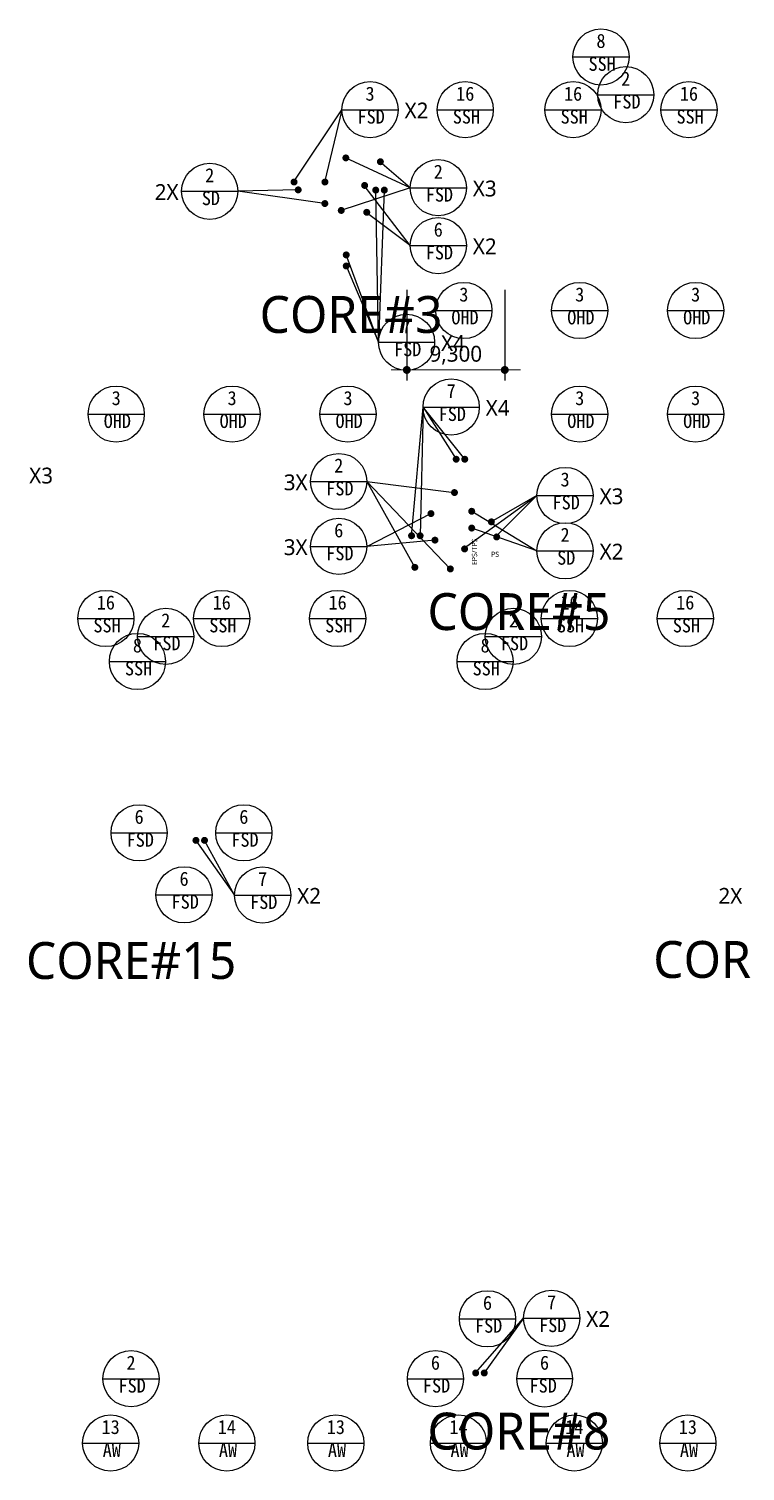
# Model space of a CAD drawing. Header units: millimetres. Extents: x 3479419 to 5579419, y 522746 to 3162891.
# Drawn here: x 4886082 to 4954080, y 2329275 to 2466144 of the extents above; entities that cross this region are included whole.
import ezdxf
from ezdxf.enums import TextEntityAlignment as Align

# ---------------------------------------------------------------- set-up
doc = ezdxf.new("R2010")
doc.units = ezdxf.units.MM
doc.layers.get('Defpoints').update_dxf_attribs({"color": 140})
for name, color, linetype, lineweight in [('A-MKXX-SYMB', 7, 'Continuous', 25), ('A-XXXX-SYMB', 7, 'Continuous', 25), ('A-XXXX-TXT2', 3, 'Continuous', 25)]:
    doc.layers.add(name, color=color, linetype=linetype, lineweight=lineweight)
doc.layers.add('A-XXXX-NPLT', color=144, linetype='Continuous', lineweight=15, plot=False)
doc.layers.add('AA-SYMB', color=1, linetype='Continuous')
doc.styles.add('HY울릉도L', font='')
doc.styles.add('돋움', font='')
doc.styles.add('돋음', font='')
doc.styles.add('맑은 고딕', font='malgun.ttf')
doc.styles.add('맑은고딕', font='malgun.ttf')
doc.styles.get('HY울릉도L').set_extended_font_data('HYwulM')
doc.styles.get('돋움').set_extended_font_data('DotumChe')
doc.styles.get('돋음').set_extended_font_data('Dotum')
doc.dimstyles.new('CDIM', dxfattribs={"dimtxt": 3, "dimasz": 1.5, "dimexe": 2, "dimexo": 1, "dimgap": 1, "dimtad": 1, "dimdec": 0, "dimrnd": 0.5, "dimzin": 0, "dimdsep": 32, "dimlunit": 6, "dimtxsty": 'HY울릉도L', "dimblk1": '_CIDOT', "dimblk2": '_CIDOT', "dimsah": 1, "dimcen": 5.5, "dimclrd": 2, "dimclre": 2, "dimclrt": 7, "dimadec": 0, "dimazin": 0, "dimtfac": 1, "dimtdec": 0, "dimtix": 1, "dimtmove": 2, "dimatfit": 1, "dimldrblk": '_CIDOT', "dimfxl": 1, "dimtolj": 1, "dimtzin": 0, "dimlwd": -1, "dimarcsym": 0})

# ---------------------------------------------------------------- blocks, each defined once
blk = doc.blocks.new('WINSYMBOL-flat-1')
at = {"layer": 'AA-SYMB', "color": 3}
blk.add_line((-1440, 0), (1440, 0), dxfattribs=at)
blk.add_circle((0, 0), 1440, dxfattribs=at)
at = {"layer": 'AA-SYMB', "style": '돋음'}
blk.add_attdef('0', text='', height=720, dxfattribs=at).set_placement((0, 246), align=Align.CENTER)
at = {"layer": 'AA-SYMB', "style": '돋음', "width": 0.95}
blk.add_attdef('FSD', text='', height=720, dxfattribs=at).set_placement((59, -927), align=Align.CENTER)
blk = doc.blocks.new('A$C425F3A2A')
at = {"layer": 'Defpoints', "style": '맑은고딕'}
for s, p in [('CORE#3', (185932, 144972)), ('CORE#5', (201868, 116772)), ('CORE#15', (166357, 83662)), ('CORE#16', (225905, 83762)), ('CORE#8', (201868, 39007))]:
    blk.add_text(s, height=3500, dxfattribs=at).set_placement(p, align=Align.BOTTOM_RIGHT)
blk = doc.blocks.new('_CIDOT')
at = {"color": 0, "linetype": 'ByBlock'}
blk.add_line((2, 0), (-1, 0), dxfattribs=at)
at = {"color": 0, "linetype": 'ByBlock', "const_width": 0.5}
blk.add_lwpolyline([(-0.25, 0, 1), (0.25, 0, 1)], format="xyb", close=True, dxfattribs=at)
blk = doc.blocks.new('*D73')
at = {"layer": 'A-XXXX-NPLT', "lineweight": -2, "transparency": 16777216}
for p, q in [((4921962, 2441391), (4921962, 2432775)), ((4931262, 2441391), (4931262, 2432775))]:
    blk.add_line(p, q, dxfattribs=at)
at = {"layer": 'A-XXXX-NPLT', "transparency": 16777216}
blk.add_line((4930512, 2433775), (4922712, 2433775), dxfattribs=at)
at = {"layer": 'Defpoints', "color": 0, "transparency": 16777216}
for p in [(4921962, 2441891), (4931262, 2441891), (4921962, 2433775)]:
    blk.add_point(p, dxfattribs=at)
at = {"layer": 'A-XXXX-NPLT', "transparency": 16777216, "xscale": 750, "yscale": 750, "zscale": 750, "rotation": 180}
blk.add_blockref('_CIDOT', (4921962, 2433775), dxfattribs=at)
at = {"layer": 'A-XXXX-NPLT', "transparency": 16777216, "xscale": 750, "yscale": 750, "zscale": 750}
blk.add_blockref('_CIDOT', (4931262, 2433775), dxfattribs=at)
at = {"layer": 'A-XXXX-NPLT', "color": 3, "transparency": 16777216, "insert": (4926612, 2435176), "char_height": 1500, "attachment_point": 5, "style": '맑은고딕'}
blk.add_mtext('\\A1;9,300', dxfattribs=at)
blk = doc.blocks.new('fsd7')
at = {"layer": 'A-MKXX-SYMB'}
h = blk.add_hatch(color=256, dxfattribs=at)
edge = h.paths.add_edge_path()
edge.add_arc((179593, 159571), 333, 0, 360)
h = blk.add_hatch(color=256, dxfattribs=at)
edge = h.paths.add_edge_path()
edge.add_arc((180408, 159571), 333, 0, 360)
h = blk.add_hatch(color=256, dxfattribs=at)
edge = h.paths.add_edge_path()
edge.add_arc((176793, 153421), 333, 0, 360)
h = blk.add_hatch(color=256, dxfattribs=at)
edge = h.paths.add_edge_path()
edge.add_arc((176793, 152371), 333, 0, 360)
h = blk.add_hatch(color=256, dxfattribs=at)
edge = h.paths.add_edge_path()
edge.add_arc((187228, 134031), 333, 0, 360)
h = blk.add_hatch(color=256, dxfattribs=at)
edge = h.paths.add_edge_path()
edge.add_arc((188043, 134031), 333, 0, 360)
h = blk.add_hatch(color=256, dxfattribs=at)
edge = h.paths.add_edge_path()
edge.add_arc((182993, 126771), 333, 0, 360)
h = blk.add_hatch(color=256, dxfattribs=at)
edge = h.paths.add_edge_path()
edge.add_arc((183808, 126771), 333, 0, 360)
h = blk.add_hatch(color=256, dxfattribs=at)
edge = h.paths.add_edge_path()
edge.add_arc((162524, 97864), 333, -180, 180)
h = blk.add_hatch(color=256, dxfattribs=at)
edge = h.paths.add_edge_path()
edge.add_arc((163339, 97864), 333, -180, 180)
h = blk.add_hatch(color=256, dxfattribs=at)
edge = h.paths.add_edge_path()
edge.add_arc((189078, 47321), 333, 180, 540, ccw=False)
h = blk.add_hatch(color=256, dxfattribs=at)
edge = h.paths.add_edge_path()
edge.add_arc((189893, 47321), 333, 180, 540, ccw=False)
at = {"layer": 'A-XXXX-SYMB'}
for points in [[(180408, 159571), (179851, 145126), (179593, 159571)], [(176793, 152371), (179851, 145126), (176793, 153421)], [(182993, 126771), (184086, 138980), (183808, 126771)], [(188043, 134031), (184086, 138980), (187228, 134031)], [(162524, 97864), (166187, 92671), (163339, 97864)], [(189078, 47321), (193619, 52513), (189893, 47321)]]:
    blk.add_lwpolyline(points, dxfattribs=at)
ref = blk.add_blockref('WINSYMBOL-flat-1', (182518, 145126), dxfattribs=dict(xscale=1.851851851790402, yscale=1.851851851790402, zscale=1.851851851790402))
ref.add_attrib('0', '7', dxfattribs={"layer": 'AA-SYMB', "color": 3, "height": 1333, "style": '돋움'}).set_placement((182518, 145582), align=Align.BOTTOM_CENTER)
ref.add_attrib('FSD', 'FSD', dxfattribs={"layer": 'AA-SYMB', "color": 3, "height": 1333.3, "style": '돋움'}).set_placement((182627, 143409), align=Align.BOTTOM_CENTER)
ref = blk.add_blockref('WINSYMBOL-flat-1', (186753, 138980), dxfattribs=dict(xscale=1.851851851790402, yscale=1.851851851790402, zscale=1.851851851790402))
ref.add_attrib('0', '7', dxfattribs={"layer": 'AA-SYMB', "color": 3, "height": 1333, "style": '돋움'}).set_placement((186753, 139435), align=Align.BOTTOM_CENTER)
ref.add_attrib('FSD', 'FSD', dxfattribs={"layer": 'AA-SYMB', "color": 3, "height": 1333.3, "style": '돋움'}).set_placement((186861, 137263), align=Align.BOTTOM_CENTER)
ref = blk.add_blockref('WINSYMBOL-flat-1', (168854, 92671), dxfattribs=dict(xscale=1.851851851790402, yscale=1.851851851790402, zscale=1.851851851790402))
ref.add_attrib('0', '7', dxfattribs={"layer": 'AA-SYMB', "color": 3, "height": 1333, "style": '돋움'}).set_placement((168854, 93127), align=Align.BOTTOM_CENTER)
ref.add_attrib('FSD', 'FSD', dxfattribs={"layer": 'AA-SYMB', "color": 3, "height": 1333.3, "style": '돋움'}).set_placement((168963, 90955), align=Align.BOTTOM_CENTER)
ref = blk.add_blockref('WINSYMBOL-flat-1', (196286, 52513), dxfattribs=dict(xscale=1.851851851790402, yscale=1.851851851790402, zscale=1.851851851790402))
ref.add_attrib('0', '7', dxfattribs={"layer": 'AA-SYMB', "color": 3, "height": 1333, "style": '돋움'}).set_placement((196286, 52969), align=Align.BOTTOM_CENTER)
ref.add_attrib('FSD', 'FSD', dxfattribs={"layer": 'AA-SYMB', "color": 3, "height": 1333.3, "style": '돋움'}).set_placement((196394, 50796), align=Align.BOTTOM_CENTER)
at = {"layer": 'A-XXXX-TXT2', "style": '맑은고딕'}
for s, p in [('X4', (186929, 144303)), ('X4', (191164, 138157)), ('X2', (173265, 91849)), ('2X', (213258, 91849)), ('X2', (200697, 51690))]:
    blk.add_text(s, height=1500, dxfattribs=at).set_placement(p, align=Align.CENTER)

msp = doc.modelspace()

# ---------------------------------------------------------------- hatches: boundary and pattern name
at = {"layer": 'A-MKXX-SYMB'}
h = msp.add_hatch(color=256, dxfattribs=at)
edge = h.paths.add_edge_path()
edge.add_arc((4916173.3, 2453898.5), 333.3, 0, 360)
h = msp.add_hatch(color=256, dxfattribs=at)
edge = h.paths.add_edge_path()
edge.add_arc((4919453.4, 2453533.5), 333.3, 0, 360)
h = msp.add_hatch(color=256, dxfattribs=at)
edge = h.paths.add_edge_path()
edge.add_arc((4911255.8, 2451609.5), 333.3, 0, 360)
h = msp.add_hatch(color=256, dxfattribs=at)
edge = h.paths.add_edge_path()
edge.add_arc((4914191.1, 2451609.5), 333.3, 0, 360)
h = msp.add_hatch(color=256, dxfattribs=at)
edge = h.paths.add_edge_path()
edge.add_arc((4917958.3, 2451283.5), 333.3, 0, 360)
h = msp.add_hatch(color=256, dxfattribs=at)
edge = h.paths.add_edge_path()
edge.add_arc((4911650.9, 2450864.1), 333.3, 0, 360)
h = msp.add_hatch(color=256, dxfattribs=at)
edge = h.paths.add_edge_path()
edge.add_arc((4914182.2, 2449566.5), 333.3, 0, 360)
h = msp.add_hatch(color=256, dxfattribs=at)
edge = h.paths.add_edge_path()
edge.add_arc((4915738.4, 2448912), 333.3, 0, 360)
h = msp.add_hatch(color=256, dxfattribs=at)
edge = h.paths.add_edge_path()
edge.add_arc((4918160.1, 2448734.9), 333.3, 0, 360)
h = msp.add_hatch(color=256, dxfattribs=at)
edge = h.paths.add_edge_path()
edge.add_arc((4926486, 2422141.3), 333.3, 0, 360)
h = msp.add_hatch(color=256, dxfattribs=at)
edge = h.paths.add_edge_path()
edge.add_arc((4924254.1, 2420144.2), 333.3, 0, 360)
h = msp.add_hatch(color=256, dxfattribs=at)
edge = h.paths.add_edge_path()
edge.add_arc((4928122.9, 2420365.2), 333.3, 0, 360)
h = msp.add_hatch(color=256, dxfattribs=at)
edge = h.paths.add_edge_path()
edge.add_arc((4928122.9, 2418767.3), 333.3, 0, 360)
h = msp.add_hatch(color=256, dxfattribs=at)
edge = h.paths.add_edge_path()
edge.add_arc((4929988, 2419360.5), 333.3, 0, 360)
h = msp.add_hatch(color=256, dxfattribs=at)
edge = h.paths.add_edge_path()
edge.add_arc((4924634, 2417626.3), 333.3, 0, 360)
h = msp.add_hatch(color=256, dxfattribs=at)
edge = h.paths.add_edge_path()
edge.add_arc((4927446.1, 2416791.2), 333.3, 0, 360)
h = msp.add_hatch(color=256, dxfattribs=at)
edge = h.paths.add_edge_path()
edge.add_arc((4930493.3, 2417926), 333.3, 0, 360)
h = msp.add_hatch(color=256, dxfattribs=at)
edge = h.paths.add_edge_path()
edge.add_arc((4922725, 2415043.7), 333.3, 0, 360)
h = msp.add_hatch(color=256, dxfattribs=at)
edge = h.paths.add_edge_path()
edge.add_arc((4926094.3, 2414893.7), 333.3, 0, 360)

# ---------------------------------------------------------------- linework, layer by layer
at = {"layer": 'A-XXXX-SYMB'}
for p, q in [((4922281.6, 2451065.7), (4916129.3, 2453888.8)), ((4922281.6, 2451065.7), (4919409.3, 2453523.8)), ((4911606.9, 2450854.4), (4905921.3, 2450729.7)), ((4914138.2, 2449556.8), (4905921.3, 2450729.7)), ((4922281.6, 2451065.7), (4915694.3, 2448902.2)), ((4922281.6, 2445574.9), (4917914.3, 2451273.8)), ((4922281.6, 2445574.9), (4918116.1, 2448725.2)), ((4918167, 2423183.8), (4926442, 2422131.6)), ((4934317.8, 2421861.1), (4929978.7, 2419360.5))]:
    msp.add_line(p, q, dxfattribs=at)
for points in [[(4911211.8, 2451599.8), (4915802.5, 2458468.7), (4914147.1, 2451599.8)], [(4926090.9, 2414890.2), (4918167, 2423183.8), (4922725, 2415043.7)], [(4927320.3, 2416791.2), (4934317.8, 2421861.1), (4930486.8, 2418032.7)], [(4924634, 2417626.3), (4918167, 2417031.1), (4924254.1, 2420144.2)], [(4928122.9, 2420365.2), (4934317.8, 2416608.9), (4928122.9, 2418767.3)]]:
    msp.add_lwpolyline(points, dxfattribs=at)

# ---------------------------------------------------------------- block references
msp.add_blockref('fsd7', (4739418.8, 2291270.6))
ref = msp.add_blockref('WINSYMBOL-flat-1', (4940392.5, 2463477.7), dxfattribs=dict(xscale=1.851851851790402, yscale=1.851851851790402, zscale=1.851851851790402))
ref.add_attrib('0', '8', dxfattribs={"layer": 'AA-SYMB', "color": 3, "height": 1333.3, "style": '돋움'}).set_placement((4940392.5, 2463933.3), align=Align.BOTTOM_CENTER)
ref.add_attrib('FSD', 'SSH', dxfattribs={"layer": 'AA-SYMB', "color": 3, "height": 1333.33, "style": '돋움'}).set_placement((4940500.9, 2461760.9), align=Align.BOTTOM_CENTER)
ref = msp.add_blockref('WINSYMBOL-flat-1', (4942747.4, 2459896.4), dxfattribs=dict(xscale=1.851851851790402, yscale=1.851851851790402, zscale=1.851851851790402))
ref.add_attrib('0', '2', dxfattribs={"layer": 'AA-SYMB', "color": 3, "height": 1333.3, "style": '돋움'}).set_placement((4942747.4, 2460352), align=Align.BOTTOM_CENTER)
ref.add_attrib('FSD', 'FSD', dxfattribs={"layer": 'AA-SYMB', "color": 3, "height": 1333.33, "style": '돋움'}).set_placement((4942855.8, 2458179.6), align=Align.BOTTOM_CENTER)
ref = msp.add_blockref('WINSYMBOL-flat-1', (4918469.2, 2458468.7), dxfattribs=dict(xscale=1.851851851790402, yscale=1.851851851790402, zscale=1.851851851790402))
ref.add_attrib('0', '3', dxfattribs={"layer": 'AA-SYMB', "color": 3, "height": 1333.3, "style": '돋움'}).set_placement((4918469.2, 2458924.3), align=Align.BOTTOM_CENTER)
ref.add_attrib('FSD', 'FSD', dxfattribs={"layer": 'AA-SYMB', "color": 3, "height": 1333.33, "style": '돋움'}).set_placement((4918577.6, 2456751.9), align=Align.BOTTOM_CENTER)
ref = msp.add_blockref('WINSYMBOL-flat-1', (4927507.5, 2458468.7), dxfattribs=dict(xscale=1.851851851790402, yscale=1.851851851790402, zscale=1.851851851790402))
ref.add_attrib('0', '16', dxfattribs={"layer": 'AA-SYMB', "color": 3, "height": 1333.33, "style": '돋움'}).set_placement((4927507.5, 2458924.3), align=Align.BOTTOM_CENTER)
ref.add_attrib('FSD', 'SSH', dxfattribs={"layer": 'AA-SYMB', "color": 3, "height": 1333.33, "style": '돋움'}).set_placement((4927616, 2456751.9), align=Align.BOTTOM_CENTER)
ref = msp.add_blockref('WINSYMBOL-flat-1', (4937743.4, 2458468.7), dxfattribs=dict(xscale=1.851851851790402, yscale=1.851851851790402, zscale=1.851851851790402))
ref.add_attrib('0', '16', dxfattribs={"layer": 'AA-SYMB', "color": 3, "height": 1333.33, "style": '돋움'}).set_placement((4937743.4, 2458924.3), align=Align.BOTTOM_CENTER)
ref.add_attrib('FSD', 'SSH', dxfattribs={"layer": 'AA-SYMB', "color": 3, "height": 1333.33, "style": '돋움'}).set_placement((4937851.8, 2456751.9), align=Align.BOTTOM_CENTER)
ref = msp.add_blockref('WINSYMBOL-flat-1', (4948743.4, 2458468.7), dxfattribs=dict(xscale=1.851851851790402, yscale=1.851851851790402, zscale=1.851851851790402))
ref.add_attrib('0', '16', dxfattribs={"layer": 'AA-SYMB', "color": 3, "height": 1333.33, "style": '돋움'}).set_placement((4948743.4, 2458924.3), align=Align.BOTTOM_CENTER)
ref.add_attrib('FSD', 'SSH', dxfattribs={"layer": 'AA-SYMB', "color": 3, "height": 1333.33, "style": '돋움'}).set_placement((4948851.8, 2456751.9), align=Align.BOTTOM_CENTER)
ref = msp.add_blockref('WINSYMBOL-flat-1', (4903254.6, 2450729.7), dxfattribs=dict(xscale=1.851851851790402, yscale=1.851851851790402, zscale=1.851851851790402))
ref.add_attrib('0', '2', dxfattribs={"layer": 'AA-SYMB', "color": 3, "height": 1333.3, "style": '돋움'}).set_placement((4903254.6, 2451185.3), align=Align.BOTTOM_CENTER)
ref.add_attrib('FSD', 'SD', dxfattribs={"layer": 'AA-SYMB', "color": 3, "height": 1333.33, "style": '돋움'}).set_placement((4903363, 2449012.9), align=Align.BOTTOM_CENTER)
ref = msp.add_blockref('WINSYMBOL-flat-1', (4924948.3, 2451065.7), dxfattribs=dict(xscale=1.851851851790402, yscale=1.851851851790402, zscale=1.851851851790402))
ref.add_attrib('0', '2', dxfattribs={"layer": 'AA-SYMB', "color": 3, "height": 1333.3, "style": '돋움'}).set_placement((4924948.3, 2451521.3), align=Align.BOTTOM_CENTER)
ref.add_attrib('FSD', 'FSD', dxfattribs={"layer": 'AA-SYMB', "color": 3, "height": 1333.33, "style": '돋움'}).set_placement((4925056.7, 2449348.9), align=Align.BOTTOM_CENTER)
ref = msp.add_blockref('WINSYMBOL-flat-1', (4924948.3, 2445574.9), dxfattribs=dict(xscale=1.851851851790402, yscale=1.851851851790402, zscale=1.851851851790402))
ref.add_attrib('0', '6', dxfattribs={"layer": 'AA-SYMB', "color": 3, "height": 1333.3, "style": '돋움'}).set_placement((4924948.3, 2446030.5), align=Align.BOTTOM_CENTER)
ref.add_attrib('FSD', 'FSD', dxfattribs={"layer": 'AA-SYMB', "color": 3, "height": 1333.33, "style": '돋움'}).set_placement((4925056.7, 2443858.1), align=Align.BOTTOM_CENTER)
ref = msp.add_blockref('WINSYMBOL-flat-1', (4927376, 2439413.8), dxfattribs=dict(xscale=1.851851851790402, yscale=1.851851851790402, zscale=1.851851851790402))
ref.add_attrib('0', '3', dxfattribs={"layer": 'AA-SYMB', "color": 3, "height": 1333.3, "style": '돋움'}).set_placement((4927376, 2439869.4), align=Align.BOTTOM_CENTER)
ref.add_attrib('FSD', 'OHD', dxfattribs={"layer": 'AA-SYMB', "color": 3, "height": 1333.33, "style": '돋움'}).set_placement((4927484.4, 2437697), align=Align.BOTTOM_CENTER)
ref = msp.add_blockref('WINSYMBOL-flat-1', (4938376, 2439413.8), dxfattribs=dict(xscale=1.851851851790402, yscale=1.851851851790402, zscale=1.851851851790402))
ref.add_attrib('0', '3', dxfattribs={"layer": 'AA-SYMB', "color": 3, "height": 1333.3, "style": '돋움'}).set_placement((4938376, 2439869.4), align=Align.BOTTOM_CENTER)
ref.add_attrib('FSD', 'OHD', dxfattribs={"layer": 'AA-SYMB', "color": 3, "height": 1333.33, "style": '돋움'}).set_placement((4938484.4, 2437697), align=Align.BOTTOM_CENTER)
ref = msp.add_blockref('WINSYMBOL-flat-1', (4949376, 2439413.8), dxfattribs=dict(xscale=1.851851851790402, yscale=1.851851851790402, zscale=1.851851851790402))
ref.add_attrib('0', '3', dxfattribs={"layer": 'AA-SYMB', "color": 3, "height": 1333.3, "style": '돋움'}).set_placement((4949376, 2439869.4), align=Align.BOTTOM_CENTER)
ref.add_attrib('FSD', 'OHD', dxfattribs={"layer": 'AA-SYMB', "color": 3, "height": 1333.33, "style": '돋움'}).set_placement((4949484.4, 2437697), align=Align.BOTTOM_CENTER)
ref = msp.add_blockref('WINSYMBOL-flat-1', (4894376, 2429583.4), dxfattribs=dict(xscale=1.851851851790402, yscale=1.851851851790402, zscale=1.851851851790402))
ref.add_attrib('0', '3', dxfattribs={"layer": 'AA-SYMB', "color": 3, "height": 1333.3, "style": '돋움'}).set_placement((4894376, 2430039), align=Align.BOTTOM_CENTER)
ref.add_attrib('FSD', 'OHD', dxfattribs={"layer": 'AA-SYMB', "color": 3, "height": 1333.33, "style": '돋움'}).set_placement((4894484.4, 2427866.6), align=Align.BOTTOM_CENTER)
ref = msp.add_blockref('WINSYMBOL-flat-1', (4905376, 2429583.4), dxfattribs=dict(xscale=1.851851851790402, yscale=1.851851851790402, zscale=1.851851851790402))
ref.add_attrib('0', '3', dxfattribs={"layer": 'AA-SYMB', "color": 3, "height": 1333.3, "style": '돋움'}).set_placement((4905376, 2430039), align=Align.BOTTOM_CENTER)
ref.add_attrib('FSD', 'OHD', dxfattribs={"layer": 'AA-SYMB', "color": 3, "height": 1333.33, "style": '돋움'}).set_placement((4905484.4, 2427866.6), align=Align.BOTTOM_CENTER)
ref = msp.add_blockref('WINSYMBOL-flat-1', (4916376, 2429583.4), dxfattribs=dict(xscale=1.851851851790402, yscale=1.851851851790402, zscale=1.851851851790402))
ref.add_attrib('0', '3', dxfattribs={"layer": 'AA-SYMB', "color": 3, "height": 1333.3, "style": '돋움'}).set_placement((4916376, 2430039), align=Align.BOTTOM_CENTER)
ref.add_attrib('FSD', 'OHD', dxfattribs={"layer": 'AA-SYMB', "color": 3, "height": 1333.33, "style": '돋움'}).set_placement((4916484.4, 2427866.6), align=Align.BOTTOM_CENTER)
ref = msp.add_blockref('WINSYMBOL-flat-1', (4938376, 2429583.4), dxfattribs=dict(xscale=1.851851851790402, yscale=1.851851851790402, zscale=1.851851851790402))
ref.add_attrib('0', '3', dxfattribs={"layer": 'AA-SYMB', "color": 3, "height": 1333.3, "style": '돋움'}).set_placement((4938376, 2430039), align=Align.BOTTOM_CENTER)
ref.add_attrib('FSD', 'OHD', dxfattribs={"layer": 'AA-SYMB', "color": 3, "height": 1333.33, "style": '돋움'}).set_placement((4938484.4, 2427866.6), align=Align.BOTTOM_CENTER)
ref = msp.add_blockref('WINSYMBOL-flat-1', (4949376, 2429583.4), dxfattribs=dict(xscale=1.851851851790402, yscale=1.851851851790402, zscale=1.851851851790402))
ref.add_attrib('0', '3', dxfattribs={"layer": 'AA-SYMB', "color": 3, "height": 1333.3, "style": '돋움'}).set_placement((4949376, 2430039), align=Align.BOTTOM_CENTER)
ref.add_attrib('FSD', 'OHD', dxfattribs={"layer": 'AA-SYMB', "color": 3, "height": 1333.33, "style": '돋움'}).set_placement((4949484.4, 2427866.6), align=Align.BOTTOM_CENTER)
ref = msp.add_blockref('WINSYMBOL-flat-1', (4915500.3, 2423183.8), dxfattribs=dict(xscale=1.851851851790402, yscale=1.851851851790402, zscale=1.851851851790402))
ref.add_attrib('0', '2', dxfattribs={"layer": 'AA-SYMB', "color": 3, "height": 1333.3, "style": '돋움'}).set_placement((4915500.3, 2423639.4), align=Align.BOTTOM_CENTER)
ref.add_attrib('FSD', 'FSD', dxfattribs={"layer": 'AA-SYMB', "color": 3, "height": 1333.33, "style": '돋움'}).set_placement((4915608.8, 2421467), align=Align.BOTTOM_CENTER)
ref = msp.add_blockref('WINSYMBOL-flat-1', (4936984.5, 2421861.1), dxfattribs=dict(xscale=1.851851851790402, yscale=1.851851851790402, zscale=1.851851851790402))
ref.add_attrib('0', '3', dxfattribs={"layer": 'AA-SYMB', "color": 3, "height": 1333.3, "style": '돋움'}).set_placement((4936984.5, 2422316.7), align=Align.BOTTOM_CENTER)
ref.add_attrib('FSD', 'FSD', dxfattribs={"layer": 'AA-SYMB', "color": 3, "height": 1333.33, "style": '돋움'}).set_placement((4937092.9, 2420144.3), align=Align.BOTTOM_CENTER)
ref = msp.add_blockref('WINSYMBOL-flat-1', (4915500.3, 2417031.1), dxfattribs=dict(xscale=1.851851851790402, yscale=1.851851851790402, zscale=1.851851851790402))
ref.add_attrib('0', '6', dxfattribs={"layer": 'AA-SYMB', "color": 3, "height": 1333.3, "style": '돋움'}).set_placement((4915500.3, 2417486.7), align=Align.BOTTOM_CENTER)
ref.add_attrib('FSD', 'FSD', dxfattribs={"layer": 'AA-SYMB', "color": 3, "height": 1333.33, "style": '돋움'}).set_placement((4915608.8, 2415314.3), align=Align.BOTTOM_CENTER)
ref = msp.add_blockref('WINSYMBOL-flat-1', (4936984.5, 2416608.9), dxfattribs=dict(xscale=1.851851851790402, yscale=1.851851851790402, zscale=1.851851851790402))
ref.add_attrib('0', '2', dxfattribs={"layer": 'AA-SYMB', "color": 3, "height": 1333.3, "style": '돋움'}).set_placement((4936984.5, 2417064.5), align=Align.BOTTOM_CENTER)
ref.add_attrib('FSD', 'SD', dxfattribs={"layer": 'AA-SYMB', "color": 3, "height": 1333.33, "style": '돋움'}).set_placement((4937092.9, 2414892.1), align=Align.BOTTOM_CENTER)
ref = msp.add_blockref('WINSYMBOL-flat-1', (4893393.3, 2410186.7), dxfattribs=dict(xscale=1.851851851790402, yscale=1.851851851790402, zscale=1.851851851790402))
ref.add_attrib('0', '16', dxfattribs={"layer": 'AA-SYMB', "color": 3, "height": 1333.33, "style": '돋움'}).set_placement((4893393.3, 2410642.3), align=Align.BOTTOM_CENTER)
ref.add_attrib('FSD', 'SSH', dxfattribs={"layer": 'AA-SYMB', "color": 3, "height": 1333.33, "style": '돋움'}).set_placement((4893501.8, 2408469.9), align=Align.BOTTOM_CENTER)
ref = msp.add_blockref('WINSYMBOL-flat-1', (4904393.3, 2410186.7), dxfattribs=dict(xscale=1.851851851790402, yscale=1.851851851790402, zscale=1.851851851790402))
ref.add_attrib('0', '16', dxfattribs={"layer": 'AA-SYMB', "color": 3, "height": 1333.33, "style": '돋움'}).set_placement((4904393.3, 2410642.3), align=Align.BOTTOM_CENTER)
ref.add_attrib('FSD', 'SSH', dxfattribs={"layer": 'AA-SYMB', "color": 3, "height": 1333.33, "style": '돋움'}).set_placement((4904501.8, 2408469.9), align=Align.BOTTOM_CENTER)
ref = msp.add_blockref('WINSYMBOL-flat-1', (4915393.3, 2410186.7), dxfattribs=dict(xscale=1.851851851790402, yscale=1.851851851790402, zscale=1.851851851790402))
ref.add_attrib('0', '16', dxfattribs={"layer": 'AA-SYMB', "color": 3, "height": 1333.33, "style": '돋움'}).set_placement((4915393.3, 2410642.3), align=Align.BOTTOM_CENTER)
ref.add_attrib('FSD', 'SSH', dxfattribs={"layer": 'AA-SYMB', "color": 3, "height": 1333.33, "style": '돋움'}).set_placement((4915501.8, 2408469.9), align=Align.BOTTOM_CENTER)
ref = msp.add_blockref('WINSYMBOL-flat-1', (4937393.3, 2410186.7), dxfattribs=dict(xscale=1.851851851790402, yscale=1.851851851790402, zscale=1.851851851790402))
ref.add_attrib('0', '16', dxfattribs={"layer": 'AA-SYMB', "color": 3, "height": 1333.33, "style": '돋움'}).set_placement((4937393.3, 2410642.3), align=Align.BOTTOM_CENTER)
ref.add_attrib('FSD', 'SSH', dxfattribs={"layer": 'AA-SYMB', "color": 3, "height": 1333.33, "style": '돋움'}).set_placement((4937501.8, 2408469.9), align=Align.BOTTOM_CENTER)
ref = msp.add_blockref('WINSYMBOL-flat-1', (4948393.3, 2410186.7), dxfattribs=dict(xscale=1.851851851790402, yscale=1.851851851790402, zscale=1.851851851790402))
ref.add_attrib('0', '16', dxfattribs={"layer": 'AA-SYMB', "color": 3, "height": 1333.33, "style": '돋움'}).set_placement((4948393.3, 2410642.3), align=Align.BOTTOM_CENTER)
ref.add_attrib('FSD', 'SSH', dxfattribs={"layer": 'AA-SYMB', "color": 3, "height": 1333.33, "style": '돋움'}).set_placement((4948501.8, 2408469.9), align=Align.BOTTOM_CENTER)
ref = msp.add_blockref('WINSYMBOL-flat-1', (4899078, 2408489.4), dxfattribs=dict(xscale=1.851851851790402, yscale=1.851851851790402, zscale=1.851851851790402))
ref.add_attrib('0', '2', dxfattribs={"layer": 'AA-SYMB', "color": 3, "height": 1333.3, "style": '돋움'}).set_placement((4899078, 2408945), align=Align.BOTTOM_CENTER)
ref.add_attrib('FSD', 'FSD', dxfattribs={"layer": 'AA-SYMB', "color": 3, "height": 1333.33, "style": '돋움'}).set_placement((4899186.5, 2406772.6), align=Align.BOTTOM_CENTER)
ref = msp.add_blockref('WINSYMBOL-flat-1', (4932078, 2408489.4), dxfattribs=dict(xscale=1.851851851790402, yscale=1.851851851790402, zscale=1.851851851790402))
ref.add_attrib('0', '2', dxfattribs={"layer": 'AA-SYMB', "color": 3, "height": 1333.3, "style": '돋움'}).set_placement((4932078, 2408945), align=Align.BOTTOM_CENTER)
ref.add_attrib('FSD', 'FSD', dxfattribs={"layer": 'AA-SYMB', "color": 3, "height": 1333.33, "style": '돋움'}).set_placement((4932186.5, 2406772.6), align=Align.BOTTOM_CENTER)
ref = msp.add_blockref('WINSYMBOL-flat-1', (4896392.5, 2406107.6), dxfattribs=dict(xscale=1.851851851790402, yscale=1.851851851790402, zscale=1.851851851790402))
ref.add_attrib('0', '8', dxfattribs={"layer": 'AA-SYMB', "color": 3, "height": 1333.3, "style": '돋움'}).set_placement((4896392.5, 2406563.2), align=Align.BOTTOM_CENTER)
ref.add_attrib('FSD', 'SSH', dxfattribs={"layer": 'AA-SYMB', "color": 3, "height": 1333.33, "style": '돋움'}).set_placement((4896500.9, 2404390.8), align=Align.BOTTOM_CENTER)
ref = msp.add_blockref('WINSYMBOL-flat-1', (4929392.5, 2406107.6), dxfattribs=dict(xscale=1.851851851790402, yscale=1.851851851790402, zscale=1.851851851790402))
ref.add_attrib('0', '8', dxfattribs={"layer": 'AA-SYMB', "color": 3, "height": 1333.3, "style": '돋움'}).set_placement((4929392.5, 2406563.2), align=Align.BOTTOM_CENTER)
ref.add_attrib('FSD', 'SSH', dxfattribs={"layer": 'AA-SYMB', "color": 3, "height": 1333.33, "style": '돋움'}).set_placement((4929500.9, 2404390.8), align=Align.BOTTOM_CENTER)
ref = msp.add_blockref('WINSYMBOL-flat-1', (4896552.8, 2389846.6), dxfattribs=dict(xscale=1.851851851790402, yscale=1.851851851790402, zscale=1.851851851790402))
ref.add_attrib('0', '6', dxfattribs={"layer": 'AA-SYMB', "color": 3, "height": 1333.3, "style": '돋움'}).set_placement((4896552.8, 2390302.2), align=Align.BOTTOM_CENTER)
ref.add_attrib('FSD', 'FSD', dxfattribs={"layer": 'AA-SYMB', "color": 3, "height": 1333.33, "style": '돋움'}).set_placement((4896661.2, 2388129.8), align=Align.BOTTOM_CENTER)
ref = msp.add_blockref('WINSYMBOL-flat-1', (4906490.1, 2389846.6), dxfattribs=dict(xscale=1.851851851790402, yscale=1.851851851790402, zscale=1.851851851790402))
ref.add_attrib('0', '6', dxfattribs={"layer": 'AA-SYMB', "color": 3, "height": 1333.3, "style": '돋움'}).set_placement((4906490.1, 2390302.2), align=Align.BOTTOM_CENTER)
ref.add_attrib('FSD', 'FSD', dxfattribs={"layer": 'AA-SYMB', "color": 3, "height": 1333.33, "style": '돋움'}).set_placement((4906598.5, 2388129.8), align=Align.BOTTOM_CENTER)
ref = msp.add_blockref('WINSYMBOL-flat-1', (4900819.2, 2383966.8), dxfattribs=dict(xscale=1.851851851790402, yscale=1.851851851790402, zscale=1.851851851790402))
ref.add_attrib('0', '6', dxfattribs={"layer": 'AA-SYMB', "color": 3, "height": 1333.3, "style": '돋움'}).set_placement((4900819.2, 2384422.5), align=Align.BOTTOM_CENTER)
ref.add_attrib('FSD', 'FSD', dxfattribs={"layer": 'AA-SYMB', "color": 3, "height": 1333.33, "style": '돋움'}).set_placement((4900927.7, 2382250.1), align=Align.BOTTOM_CENTER)
ref = msp.add_blockref('WINSYMBOL-flat-1', (4929620.6, 2343729.6), dxfattribs=dict(xscale=1.851851851790402, yscale=1.851851851790402, zscale=1.851851851790402))
ref.add_attrib('0', '6', dxfattribs={"layer": 'AA-SYMB', "color": 3, "height": 1333.3, "style": '돋움'}).set_placement((4929620.6, 2344185.2), align=Align.BOTTOM_CENTER)
ref.add_attrib('FSD', 'FSD', dxfattribs={"layer": 'AA-SYMB', "color": 3, "height": 1333.33, "style": '돋움'}).set_placement((4929729, 2342012.8), align=Align.BOTTOM_CENTER)
ref = msp.add_blockref('WINSYMBOL-flat-1', (4895781.4, 2338046.2), dxfattribs=dict(xscale=1.851851851790402, yscale=1.851851851790402, zscale=1.851851851790402))
ref.add_attrib('0', '2', dxfattribs={"layer": 'AA-SYMB', "color": 3, "height": 1333.3, "style": '돋움'}).set_placement((4895781.4, 2338501.9), align=Align.BOTTOM_CENTER)
ref.add_attrib('FSD', 'FSD', dxfattribs={"layer": 'AA-SYMB', "color": 3, "height": 1333.33, "style": '돋움'}).set_placement((4895889.9, 2336329.5), align=Align.BOTTOM_CENTER)
ref = msp.add_blockref('WINSYMBOL-flat-1', (4924680.2, 2338046.2), dxfattribs=dict(xscale=1.851851851790402, yscale=1.851851851790402, zscale=1.851851851790402))
ref.add_attrib('0', '6', dxfattribs={"layer": 'AA-SYMB', "color": 3, "height": 1333.3, "style": '돋움'}).set_placement((4924680.2, 2338501.9), align=Align.BOTTOM_CENTER)
ref.add_attrib('FSD', 'FSD', dxfattribs={"layer": 'AA-SYMB', "color": 3, "height": 1333.33, "style": '돋움'}).set_placement((4924788.6, 2336329.5), align=Align.BOTTOM_CENTER)
ref = msp.add_blockref('WINSYMBOL-flat-1', (4935038.9, 2338046.2), dxfattribs=dict(xscale=-1.851851851790402, yscale=1.851851851790402, zscale=1.851851851790402))
ref.add_attrib('0', '6', dxfattribs={"layer": 'AA-SYMB', "color": 3, "height": 1333.3, "style": '돋움'}).set_placement((4935033.5, 2338501.9), align=Align.BOTTOM_CENTER)
ref.add_attrib('FSD', 'FSD', dxfattribs={"layer": 'AA-SYMB', "color": 3, "height": 1333.33, "style": '돋움'}).set_placement((4934907.3, 2336329.5), align=Align.BOTTOM_CENTER)
ref = msp.add_blockref('WINSYMBOL-flat-1', (4893847.3, 2331941.6), dxfattribs=dict(xscale=1.851851851790402, yscale=1.851851851790402, zscale=1.851851851790402))
ref.add_attrib('0', '13', dxfattribs={"layer": 'AA-SYMB', "color": 3, "height": 1333.33, "style": '돋움'}).set_placement((4893847.3, 2332397.2), align=Align.BOTTOM_CENTER)
ref.add_attrib('FSD', 'AW', dxfattribs={"layer": 'AA-SYMB', "color": 3, "height": 1333.33, "style": '돋움'}).set_placement((4893955.7, 2330224.8), align=Align.BOTTOM_CENTER)
ref = msp.add_blockref('WINSYMBOL-flat-1', (4904879, 2331941.6), dxfattribs=dict(xscale=1.851851851790402, yscale=1.851851851790402, zscale=1.851851851790402))
ref.add_attrib('0', '14', dxfattribs={"layer": 'AA-SYMB', "color": 3, "height": 1333.33, "style": '돋움'}).set_placement((4904879, 2332397.2), align=Align.BOTTOM_CENTER)
ref.add_attrib('FSD', 'AW', dxfattribs={"layer": 'AA-SYMB', "color": 3, "height": 1333.33, "style": '돋움'}).set_placement((4904987.4, 2330224.8), align=Align.BOTTOM_CENTER)
ref = msp.add_blockref('WINSYMBOL-flat-1', (4915224.4, 2331941.6), dxfattribs=dict(xscale=1.851851851790402, yscale=1.851851851790402, zscale=1.851851851790402))
ref.add_attrib('0', '13', dxfattribs={"layer": 'AA-SYMB', "color": 3, "height": 1333.33, "style": '돋움'}).set_placement((4915224.4, 2332397.2), align=Align.BOTTOM_CENTER)
ref.add_attrib('FSD', 'AW', dxfattribs={"layer": 'AA-SYMB', "color": 3, "height": 1333.33, "style": '돋움'}).set_placement((4915332.9, 2330224.8), align=Align.BOTTOM_CENTER)
ref = msp.add_blockref('WINSYMBOL-flat-1', (4926863.3, 2331941.6), dxfattribs=dict(xscale=1.851851851790402, yscale=1.851851851790402, zscale=1.851851851790402))
ref.add_attrib('0', '14', dxfattribs={"layer": 'AA-SYMB', "color": 3, "height": 1333.33, "style": '돋움'}).set_placement((4926863.3, 2332397.2), align=Align.BOTTOM_CENTER)
ref.add_attrib('FSD', 'AW', dxfattribs={"layer": 'AA-SYMB', "color": 3, "height": 1333.33, "style": '돋움'}).set_placement((4926971.7, 2330224.8), align=Align.BOTTOM_CENTER)
ref = msp.add_blockref('WINSYMBOL-flat-1', (4937863.3, 2331941.6), dxfattribs=dict(xscale=1.851851851790402, yscale=1.851851851790402, zscale=1.851851851790402))
ref.add_attrib('0', '14', dxfattribs={"layer": 'AA-SYMB', "color": 3, "height": 1333.33, "style": '돋움'}).set_placement((4937863.3, 2332397.2), align=Align.BOTTOM_CENTER)
ref.add_attrib('FSD', 'AW', dxfattribs={"layer": 'AA-SYMB', "color": 3, "height": 1333.33, "style": '돋움'}).set_placement((4937971.7, 2330224.8), align=Align.BOTTOM_CENTER)
ref = msp.add_blockref('WINSYMBOL-flat-1', (4948640, 2331941.6), dxfattribs=dict(xscale=1.851851851790402, yscale=1.851851851790402, zscale=1.851851851790402))
ref.add_attrib('0', '13', dxfattribs={"layer": 'AA-SYMB', "color": 3, "height": 1333.33, "style": '돋움'}).set_placement((4948640, 2332397.2), align=Align.BOTTOM_CENTER)
ref.add_attrib('FSD', 'AW', dxfattribs={"layer": 'AA-SYMB', "color": 3, "height": 1333.33, "style": '돋움'}).set_placement((4948748.4, 2330224.8), align=Align.BOTTOM_CENTER)
msp.add_blockref('A$C425F3A2A', (4739418.8, 2291270.6), dxfattribs=at)

# ---------------------------------------------------------------- texts
at = {"layer": 'A-XXXX-TXT2', "style": '맑은고딕'}
for s, p in [('X2', (4922880.4, 2457645.9)), ('2X', (4899166.1, 2449906.9)), ('X3', (4929359.5, 2450242.9)), ('X2', (4929359.5, 2444752.1)), ('X3', (4887246.4, 2423004.2)), ('3X', (4911411.8, 2422361)), ('X3', (4941395.7, 2421038.3)), ('3X', (4911411.8, 2416208.3)), ('X2', (4941395.7, 2415786.1))]:
    msp.add_text(s, height=1500, dxfattribs=at).set_placement(p, align=Align.CENTER)
at = {"layer": 'A-XXXX-TXT2', "ltscale": 100, "style": '맑은 고딕'}
msp.add_text('EPS/TPS', height=500, rotation=90, dxfattribs=at).set_placement((4928387.6, 2416516.2), align=Align.MIDDLE_CENTER)
msp.add_text('PS', height=500, dxfattribs=at).set_placement((4930342.3, 2416275.5), align=Align.MIDDLE_CENTER)

# ---------------------------------------------------------------- dimensions: what is measured, and where the dimension line sits
at = {"layer": 'A-XXXX-NPLT'}
dim = msp.add_aligned_dim(p1=(4931261.8, 2441891.2), p2=(4921961.8, 2441891.2), distance=8116.5, dimstyle='CDIM', override={"dimscale": 500, "dimtxsty": '맑은고딕', "dimclrd": 256, "dimclre": 256, "dimclrt": 3}, dxfattribs=at)
dim.commit()
dim.dimension.update_dxf_attribs({"geometry": '*D73', "text_midpoint": (4926611.8, 2435175.6)})

doc.saveas('drawing.dxf')
